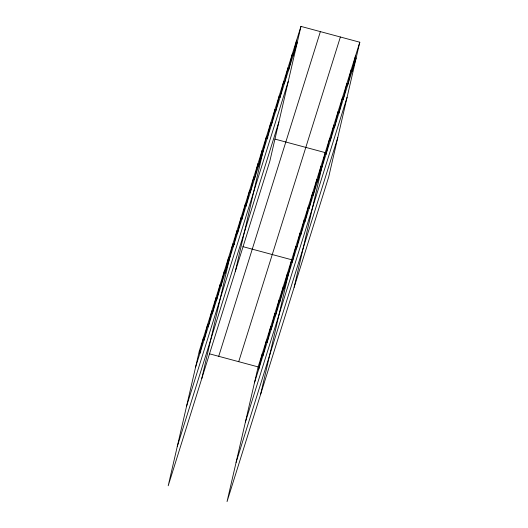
<?xml version="1.0" encoding="UTF-8"?>
<svg xmlns="http://www.w3.org/2000/svg" width="528" height="528" viewBox="0 0 528 528"><rect width="100%" height="100%" fill="white"/><g stroke="black" fill="none" stroke-linecap="round" stroke-linejoin="round"><path stroke-width="0.79" d="M300.96 26.4L199.294 351.087L168.201 485.78L269.861 161.093L300.96 26.4L359.799 42.22L328.706 176.913L227.04 501.6L258.139 366.907L359.799 42.22M199.815 353.595L203.491 337.696M204.013 340.204L207.682 324.298M208.204 326.812L211.88 310.906M212.401 313.421L216.071 297.515M216.592 300.023L220.262 284.123M220.783 286.631L224.459 270.725M224.981 273.24L228.65 257.334M201.749 378.629L232.848 243.943L234.399 244.358M233.369 246.451L237.039 230.545M237.56 233.059L241.23 217.153M241.751 219.661L245.428 203.762M245.949 206.27L249.619 190.37M250.14 192.878L253.816 176.972M254.338 179.487L258.007 163.581M258.529 166.089L262.198 150.19M235.297 271.484L266.396 136.792L267.947 137.214M267.043 138.897L270.712 122.998M271.366 125.096L275.035 109.197M275.682 111.302L279.358 95.396M280.005 97.502L283.675 81.596M284.328 83.701L287.998 67.795M288.644 69.901L292.321 54.001M292.967 56.1L296.637 40.201M258.661 369.422L262.33 353.516M262.852 356.024L266.521 340.124M267.043 342.632L270.719 326.726M271.24 329.241L274.91 313.335M275.431 315.85L279.107 299.944M279.629 302.452L283.298 286.552M283.82 289.06L287.489 273.154M260.588 394.456L291.687 259.763L242.939 246.655M292.208 262.271L295.878 246.371M296.399 248.879L300.076 232.973M300.597 235.488L304.267 219.582M304.788 222.09L308.458 206.191M308.979 208.699L312.655 192.799M313.177 195.307L316.846 179.401M317.368 181.916L321.044 166.01M294.136 287.305L325.235 152.618L274.936 139.088M325.882 154.717L329.558 138.818M330.205 140.923L333.874 125.017M334.528 127.123L338.197 111.217M338.844 113.322L342.52 97.416M343.167 99.521L346.837 83.622M347.49 85.727L351.16 69.821M351.806 71.927L355.483 56.021M195.624 366.993L297.29 42.306M186.575 406.19L288.235 81.503M177.25 446.576L278.916 121.889M218.711 356.308L320.377 31.621M238.715 361.687L340.382 37M254.463 382.813L356.129 58.126M245.414 422.011L347.081 97.324M236.089 462.403L337.755 137.716M199.294 351.087L200.851 351.503M209.392 353.8L258.139 366.907"/></g></svg>
